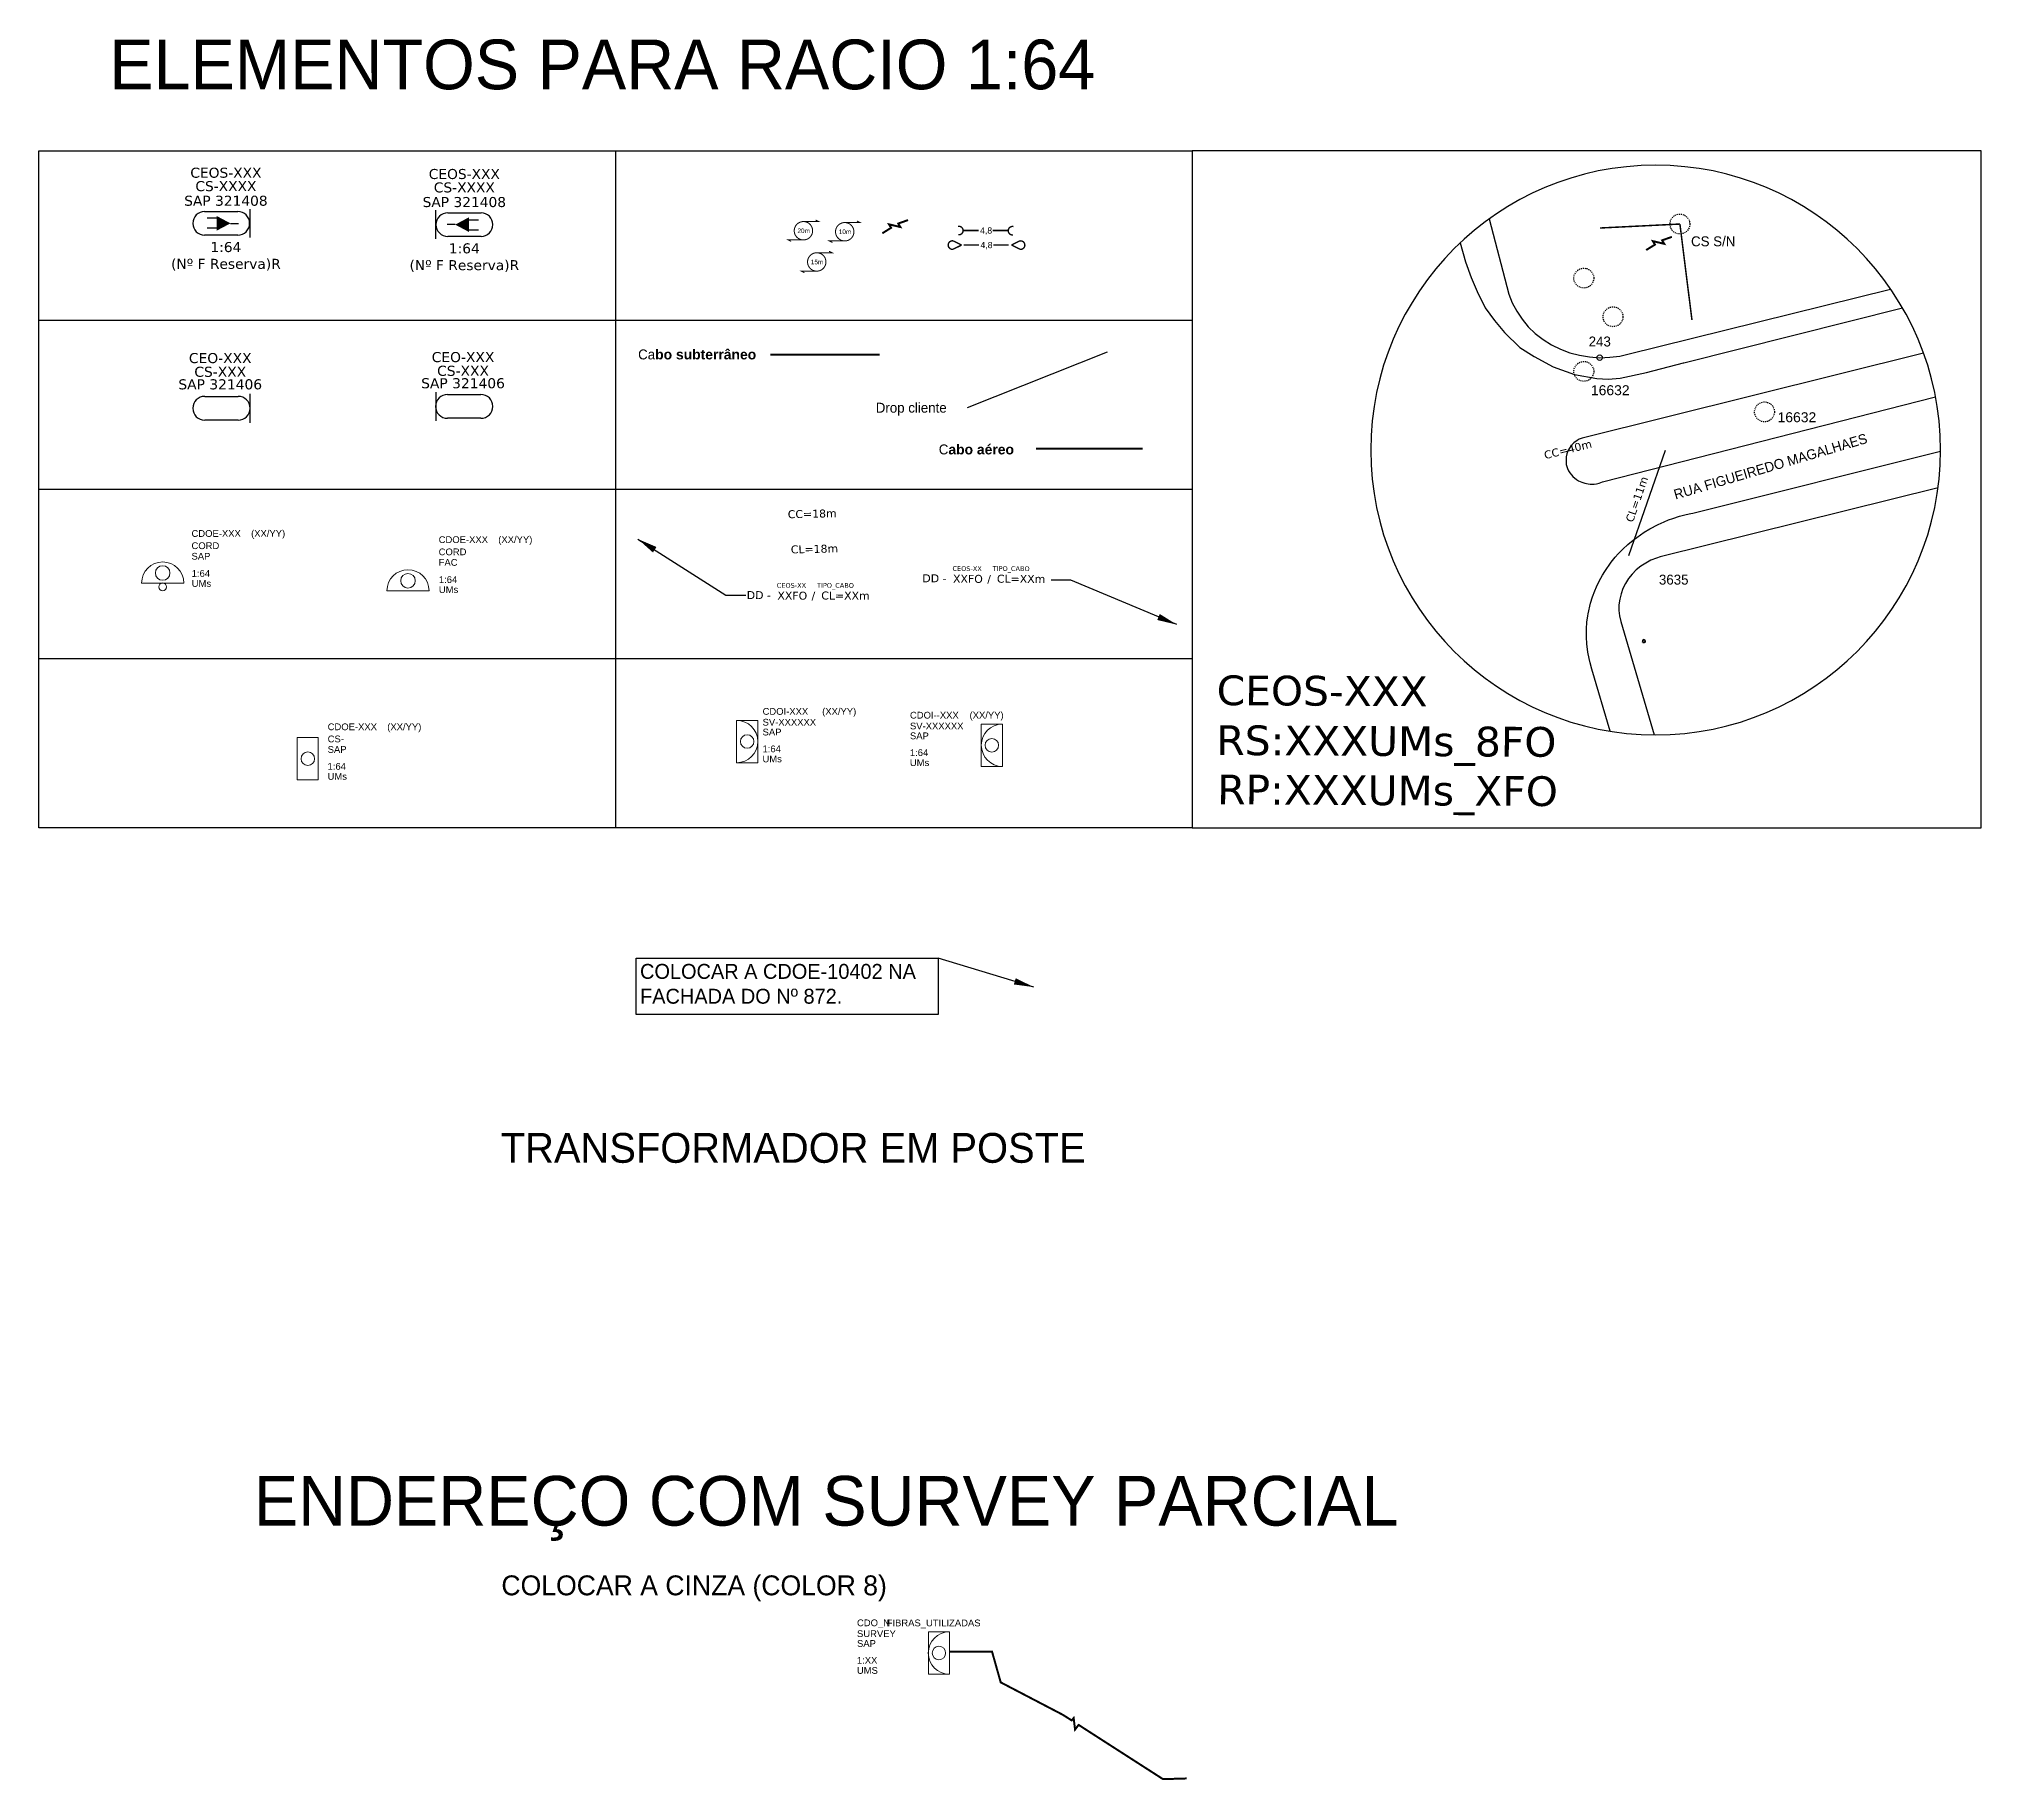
# Model space of a CAD drawing. Header units: metres. Extents: x -3001 to -785, y 7610 to 10181.
# Drawn here: x -3000.6 to -2805.1, y 7610.5 to 7785.7 of the extents above; entities that cross this region are included whole.
import ezdxf
from ezdxf.enums import TextEntityAlignment as Align

# ---------------------------------------------------------------- set-up
doc = ezdxf.new("R2010")
doc.units = ezdxf.units.M
doc.header["$LTSCALE"] = 0.001
doc.header["$PDMODE"] = 33
doc.header["$PDSIZE"] = 0.5
doc.linetypes.add('PHANTOM2', pattern=[1.25, 0.625, -0.125, 0.125, -0.125, 0.125, -0.125])
doc.layers.get('Defpoints').update_dxf_attribs({"color": 1})
for name, color, linetype in [('10.0-Cartográfico', 252, 'Continuous'), ('10.1-Caixas Subterrâneas', 5, 'Continuous'), ('10.2-Nº Policía', 7, 'Continuous'), ('10.3 - Caixas Subterrâneas', 5, 'Continuous'), ('10.3-Nome das Ruas', 252, 'Continuous'), ('20.4-CEOS', 1, 'Continuous'), ('20.5-CEO', 1, 'Continuous'), ('20.8-Legenda', 1, 'Continuous'), ('90.0-Infra-estruturas novas', 30, 'Continuous'), ('90.1-Celulização - CABO 1', 6, 'Continuous'), ('CAP a instalar', 1, 'Continuous'), ('CD a instalar', 1, 'Continuous'), ('Folga', 1, 'Continuous'), ('label_cabos', 7, 'Continuous'), ('Legenda', 1, 'Continuous'), ('Nós', 1, 'Continuous'), ('Subida Lateral', 5, 'Continuous')]:
    doc.layers.add(name, color=color, linetype=linetype)
for name, color, linetype, lineweight in [('10.1-Caixas Subt. @PROJ', 180, 'Continuous', 0), ('10.4-Postes', 1, 'Continuous', 0), ("20.0-LEGENDA DOS CDO'S", 1, 'Continuous', 0), ('20.1-CDO_INTERIOR', 1, 'Continuous', 0), ('20.2-CDO_POSTE', 1, 'Continuous', 5), ('20.3-CDO_SUBTERRÂNEA', 1, 'Continuous', 5), ('20.6-CORDOALHA_SUPORTE', 7, 'Continuous', 25)]:
    doc.layers.add(name, color=color, linetype=linetype, lineweight=lineweight)
for name, color, linetype, plot in [('10.6-Traçado Aéreo', 1, 'Continuous', False), ('DROP DE CLIENTE', 140, 'Continuous', False), ('EXTRA', 50, 'Continuous', False)]:
    doc.layers.add(name, color=color, linetype=linetype, plot=plot)
doc.layers.get('10.4-Postes').off()
doc.styles.add('ARIAL', font='arial.ttf')
doc.styles.add('siredit', font='verdana.ttf')
doc.linetypes.add('FENCELINE1', pattern='A,0.25,-0.1,[133,ltypeshp.shx,S=0.1,R=0,X=-0.1,Y=0],-0.1,1', length=1.45)
doc.dimstyles.new('CC', dxfattribs={"dimtxt": 0.8, "dimasz": 2, "dimexe": 0.18, "dimexo": 0.0625, "dimgap": 0.09, "dimtad": 0, "dimdec": 0, "dimrnd": 1, "dimzin": 0, "dimdsep": 46, "dimtxsty": 'siredit', "dimblk": 'NONE', "dimcen": 0, "dimse1": 1, "dimse2": 1, "dimsd1": 1, "dimsd2": 1, "dimclrt": 7, "dimadec": 0, "dimazin": 0, "dimtfac": 1, "dimtdec": 0, "dimtofl": 0, "dimtmove": 0, "dimatfit": 3, "dimfxl": 0, "dimtolj": 1, "dimtzin": 0, "dimarcsym": 0})
doc.dimstyles.new('CL', dxfattribs={"dimtxt": 0.8, "dimasz": 2, "dimexe": 0.18, "dimexo": 0.0625, "dimgap": 0.09, "dimtad": 0, "dimdec": 0, "dimrnd": 1, "dimzin": 0, "dimdsep": 46, "dimtxsty": 'siredit', "dimblk": 'NONE', "dimcen": 0, "dimse1": 1, "dimse2": 1, "dimsd1": 1, "dimsd2": 1, "dimclrt": 7, "dimadec": 0, "dimazin": 0, "dimtfac": 1, "dimtdec": 0, "dimtofl": 0, "dimtmove": 0, "dimatfit": 3, "dimfxl": 0, "dimtolj": 1, "dimtzin": 0, "dimarcsym": 0})

# ---------------------------------------------------------------- blocks, each defined once
blk = doc.blocks.new('CORDOALHA')
at = {"layer": '20.6-CORDOALHA_SUPORTE', "const_width": 0.4}
for points in [[(-7.16, -0.05), (-9.54, 1.16, 1.175638), (-9.65, -1.27), (-7.16, -0.05)], [(7.28, -0.02), (9.76, -1.28, 1.175638), (9.67, 1.15), (7.28, -0.02)]]:
    blk.add_lwpolyline(points, format="xyb", dxfattribs=at)
for points in [[(-6.59, -0.05), (-2.09, -0.05)], [(2, -0.04), (6.5, -0.04)]]:
    blk.add_lwpolyline(points, dxfattribs=at)
at = {"layer": '20.6-CORDOALHA_SUPORTE', "style": 'ARIAL'}
blk.add_text('4,8', height=1.8, dxfattribs=at).set_placement((0.06, -0.04), align=Align.MIDDLE_CENTER)
blk = doc.blocks.new('A$C07E14978')
at = {"layer": 'Folga', "color": 1, "const_width": 0.146}
blk.add_lwpolyline([(2.23, 2.92, 1.000012), (2.23, 0.28, 0.999978)], format="xyb", close=True, dxfattribs=at)
at = {"layer": 'Folga', "color": 1, "const_width": 0.137}
for points in [[(2.23, 2.92), (4.42, 2.92), (3.98, 3.13)], [(2.23, 0.28), (0.03, 0.28), (0.47, 0.06)]]:
    blk.add_lwpolyline(points, dxfattribs=at)
at = {"layer": 'Folga', "color": 1}
blk.add_text('10m', height=0.659, dxfattribs=at).set_placement((1.38, 1.27))
blk = doc.blocks.new('CEO_CT_DRT')
at = {"layer": '20.5-CEO', "color": 0}
for p, q in [((-1.56, 1.26), (1.8, 1.26)), ((1.8, -1.13), (-1.56, -1.13))]:
    blk.add_line(p, q, dxfattribs=at)
blk.add_lwpolyline([(-2.75, 1.51), (-2.75, -1.38)], dxfattribs=at)
for centre, start, end in [((-1.56, 0.07), 90, 270), ((1.8, 0.07), 270, 90)]:
    blk.add_arc(centre, 1.2, start, end, dxfattribs=at)
at = {"layer": '20.5-CEO', "color": 7, "style": 'siredit'}
for tag, p in [('CEO_Nº', (0.12, 5.61)), ('LOCAL', (0.12, 4.23)), ('SAP', (0.12, 2.97)), ('FIBRAS_RESERVA', (0.12, -1.94))]:
    blk.add_attdef(tag, text='', height=1.01, dxfattribs=at).set_placement(p, align=Align.TOP_CENTER)
blk = doc.blocks.new('CEO_CT_ESQ')
at = {"layer": '20.5-CEO', "color": 0}
for p, q in [((-1.56, 1.24), (1.8, 1.24)), ((1.8, -1.15), (-1.56, -1.15))]:
    blk.add_line(p, q, dxfattribs=at)
blk.add_lwpolyline([(3, -1.4), (3, 1.49)], dxfattribs=at)
for centre, start, end in [((-1.56, 0.05), 90, 270), ((1.8, 0.05), 270, 90)]:
    blk.add_arc(centre, 1.2, start, end, dxfattribs=at)
at = {"layer": '20.5-CEO', "color": 7, "style": 'siredit'}
for tag, p in [('CEO_Nº', (0.12, 5.61)), ('LOCAL', (0.12, 4.23)), ('SAP', (0.12, 2.97)), ('FIBRAS_RESERVA', (0.12, -1.94))]:
    blk.add_attdef(tag, text='', height=1.01, dxfattribs=at).set_placement(p, align=Align.TOP_CENTER)
blk = doc.blocks.new('*D75')
at = {"layer": 'Defpoints', "color": 0}
for p in [(-2913.62, 7738.11), (-2931.88, 7735.78), (-2913.57, 7736.2)]:
    blk.add_point(p, dxfattribs=at)
at = {"layer": 'label_cabos', "color": 7, "insert": (-2922.77, 7737.9), "char_height": 0.8, "attachment_point": 5, "rotation": 1.3239, "style": 'siredit'}
blk.add_mtext('\\A1;CC=18m', dxfattribs=at)
blk = doc.blocks.new('_None')
blk = doc.blocks.new('*D76')
at = {"layer": 'Defpoints', "color": 0, "ltscale": 0.5}
for p in [(-2931.72, 7735.6), (-2913.42, 7736.02), (-2913.38, 7734.57)]:
    blk.add_point(p, dxfattribs=at)
at = {"layer": 'label_cabos', "color": 7, "ltscale": 0.5, "insert": (-2922.54, 7734.36), "char_height": 0.8, "attachment_point": 5, "rotation": 1.3239, "style": 'siredit'}
blk.add_mtext('\\A1;CL=18m', dxfattribs=at)
blk = doc.blocks.new('DV')
at = {"linetype": 'Continuous'}
blk.add_circle((0, 0), 0.00000275, dxfattribs=at)
blk = doc.blocks.new('MHMZ')
at = {"layer": '10.3 - Caixas Subterrâneas', "linetype": 'PHANTOM2'}
blk.add_circle((0, 0), 1, dxfattribs=at)
blk = doc.blocks.new('FNDM')
at = {"color": 0}
for p, q in [((0, 0.0000017), (-0.0000017, 0)), ((0.0000012, 0.0000012), (-0.0000012, 0.0000012)), ((-0.0000012, 0.0000012), (-0.0000012, -0.0000012)), ((0.0000017, 0), (0, 0.0000017)), ((0.0000012, -0.0000012), (0.0000012, 0.0000012)), ((-0.0000017, 0), (0, -0.0000017)), ((-0.0000012, -0.0000012), (0.0000012, -0.0000012)), ((0, -0.0000017), (0.0000017, 0))]:
    blk.add_line(p, q, dxfattribs=at)
blk = doc.blocks.new('A$C30E733EA')
at = {"layer": '20.8-Legenda', "color": 7, "style": 'siredit'}
for tag, p in [('CEOS-X', (8.45, 12.42)), ('RS:', (8.52, 7.4)), ('RP:', (8.52, 2.45))]:
    blk.add_attdef(tag, text='', height=2.99, rotation=359.69, dxfattribs=at).set_placement(p, align=Align.MIDDLE_CENTER)
blk = doc.blocks.new('*D77')
at = {"layer": 'Defpoints', "color": 0}
for p in [(-2826.96, 7748.16), (-2866.22, 7739.45), (-2865.93, 7738.33)]:
    blk.add_point(p, dxfattribs=at)
at = {"color": 7, "insert": (-2846.73, 7744.37), "char_height": 0.8, "attachment_point": 5, "rotation": 14.1599, "style": 'siredit'}
blk.add_mtext('\\A1;CC=40m', dxfattribs=at)
blk = doc.blocks.new('*D78')
at = {"layer": 'Defpoints', "color": 0}
for p in [(-2836.92, 7744.32), (-2841.61, 7734.04), (-2840.55, 7733.68)]:
    blk.add_point(p, dxfattribs=at)
at = {"color": 7, "insert": (-2839.79, 7739.36), "char_height": 0.8, "attachment_point": 5, "rotation": 71.1144, "style": 'siredit'}
blk.add_mtext('\\A1;CL=11m', dxfattribs=at)
blk = doc.blocks.new('CEOS_RP_CT_DRT')
at = {"layer": '20.4-CEOS', "color": 0}
for p, q in [((-4.54, 1.19), (-1.19, 1.19)), ((-1.19, -1.19), (-4.54, -1.19))]:
    blk.add_line(p, q, dxfattribs=at)
for points in [[(-5.73, -1.43), (-5.73, 1.44)], [(-3.79, 0), (-4.59, 0)], [(-2.47, 0.48), (-1.45, 0.48)], [(-2.47, -0.52), (-1.45, -0.52)]]:
    blk.add_lwpolyline(points, dxfattribs=at)
blk.add_lwpolyline([(-3.79, 0, 0, 1.47, 0), (-2.41, 0, 1.47, 1.47, 0)], format="xyseb", dxfattribs=at)
for centre, start, end in [((-4.54, 0), 90, 270), ((-1.19, 0), 270, 90)]:
    blk.add_arc(centre, 1.19, start, end, dxfattribs=at)
at = {"layer": '20.4-CEOS', "color": 7, "style": 'siredit'}
for tag, p in [('Nº_DA_CEOS', (-2.86, 5.6)), ('LOCAL', (-2.86, 4.24)), ('SAP', (-2.86, 2.78)), ('RACIO_SPLITAGEM', (-2.86, -1.88)), ('FIBRAS_SPLITTER', (-2.86, -3.58)), ('FIBRAS_TOP_C', (-2.86, -5.08)), ('RESERVA_FINAIS', (-2.86, -6.39))]:
    blk.add_attdef(tag, text='', height=1.01, dxfattribs=at).set_placement(p, align=Align.TOP_CENTER)
blk = doc.blocks.new('CEOS_RP_CT_ESQ')
at = {"layer": '20.4-CEOS', "color": 0}
for p, q in [((1.19, 1.19), (4.53, 1.19)), ((4.53, -1.19), (1.19, -1.19))]:
    blk.add_line(p, q, dxfattribs=at)
for points in [[(2.47, 0.52), (1.45, 0.52)], [(3.79, 0), (4.59, 0)], [(5.73, 1.44), (5.73, -1.43)], [(2.47, -0.47), (1.45, -0.47)]]:
    blk.add_lwpolyline(points, dxfattribs=at)
blk.add_lwpolyline([(3.79, 0, 0, 1.47, 0), (2.41, 0, 1.47, 1.47, 0)], format="xyseb", dxfattribs=at)
for centre, start, end in [((1.19, 0), 90, 270), ((4.53, 0), 270, 90)]:
    blk.add_arc(centre, 1.19, start, end, dxfattribs=at)
at = {"layer": '20.4-CEOS', "color": 7, "style": 'siredit'}
for tag, p in [('Nº_DA_CEOS', (3.33, 5.6)), ('LOCAL', (3.33, 4.24)), ('SAP', (3.33, 2.78)), ('RACIO_SPLITAGEM', (3.33, -1.88)), ('FIBRAS_SPLITTER', (3.33, -3.58)), ('FIBRAS_TOP_C', (3.33, -5.08)), ('RESERVA_FINAIS', (3.33, -6.39))]:
    blk.add_attdef(tag, text='', height=1.01, dxfattribs=at).set_placement(p, align=Align.TOP_CENTER)
blk = doc.blocks.new('CDOE_CT_CS_DESENHO')
at = {"layer": '20.1-CDO_INTERIOR', "color": 0, "lineweight": 18}
blk.add_lwpolyline([(1.06, -2.12), (1.06, 2.13), (-1.06, 2.13), (-1.06, -2.12)], close=True, dxfattribs=at)
blk.add_circle((0, 0), 0.68, dxfattribs=at)
blk = doc.blocks.new('CDOE_CT_POST_DESENHO')
at = {"color": 0}
blk.add_line((2.14, 0.39), (-2.11, 0.39), dxfattribs=at)
for centre, radius in [((0.01, 1.4), 0.733), ((0.01, 0), 0.393)]:
    blk.add_circle(centre, radius, dxfattribs=at)
blk.add_arc((0.01, 0.39), 2.12, 0, 180, dxfattribs=at)
blk = doc.blocks.new('CDOE_CT_FAC_DESENHO')
at = {"color": 0}
blk.add_line((2.12, 0), (-2.12, 0), dxfattribs=at)
blk.add_circle((0, 1.01), 0.733, dxfattribs=at)
blk.add_arc((0, 0), 2.12, 0, 180, dxfattribs=at)
blk = doc.blocks.new('CDOE_CT_CS')
at = {"layer": "20.0-LEGENDA DOS CDO'S", "color": 0, "style": 'ARIAL'}
for tag, p in [('CDO_N', (0.21, 5.21)), ('CAIXA_SUBTERRANEA', (0.21, 3.99)), ('SAP', (0.21, 2.93)), ('1:XX', (0.2, 1.23)), ('UMS', (0.2, 0.22))]:
    blk.add_attdef(tag, p, '', height=0.68, rotation=359.9724, dxfattribs=at)
blk.add_attdef('FIBRAS_UTILIZADAS', text='', height=0.68, rotation=359.9724, dxfattribs=at).set_placement((7.92, 5.21), align=Align.CENTER)
blk = doc.blocks.new('CDOI_CT_DRT')
at = {"layer": '20.1-CDO_INTERIOR', "color": 0, "lineweight": 18}
blk.add_lwpolyline([(2.13, -2.13), (2.13, 2.12), (0, 2.12), (0, -2.13)], close=True, dxfattribs=at)
blk.add_circle((1.06, 0), 0.68, dxfattribs=at)
blk.add_arc((0, 0), 2.13, 269.9724, 89.9724, dxfattribs=at)
at = {"layer": "20.0-LEGENDA DOS CDO'S", "color": 0, "style": 'ARIAL'}
for tag, p in [('CDO_N', (2.61, 2.69)), ('SURVEY', (2.61, 1.6)), ('SAP', (2.61, 0.61)), ('1:XX', (2.6, -1.08)), ('UMS', (2.6, -2.09))]:
    blk.add_attdef(tag, p, '', height=0.68, rotation=359.9724, dxfattribs=at)
blk.add_attdef('FIBRAS_UTILIZADAS', text='', height=0.68, rotation=359.9724, dxfattribs=at).set_placement((10.32, 2.69), align=Align.CENTER)
blk = doc.blocks.new('CDOI_CT_ESQ')
at = {"layer": '20.1-CDO_INTERIOR', "color": 0, "lineweight": 18}
blk.add_lwpolyline([(-2.12, -2.13), (-2.12, 2.12), (0, 2.12), (0.01, -2.13)], close=True, dxfattribs=at)
blk.add_circle((-1.06, 0), 0.68, dxfattribs=at)
blk.add_arc((0.01, 0), 2.13, 90.0276, 270.0276, dxfattribs=at)
at = {"layer": "20.0-LEGENDA DOS CDO'S", "color": 0, "style": 'ARIAL'}
for tag, p in [('CDO_N', (-9.3, 2.69)), ('SURVEY', (-9.3, 1.6)), ('SAP', (-9.3, 0.61)), ('1:XX', (-9.31, -1.08)), ('UMS', (-9.31, -2.09))]:
    blk.add_attdef(tag, p, '', height=0.68, rotation=359.9724, dxfattribs=at)
blk.add_attdef('FIBRAS_UTILIZADAS', text='', height=0.68, rotation=359.9724, dxfattribs=at).set_placement((-1.59, 2.69), align=Align.CENTER)
blk = doc.blocks.new('CDOE_CT_POSTE')
at = {"layer": "20.0-LEGENDA DOS CDO'S", "color": 0, "style": 'ARIAL'}
for tag, p in [('CDO_N', (0.12, 5.25)), ('CORDOALHA', (0.12, 4.02)), ('SAP', (0.12, 2.96)), ('1:XX', (0.14, 1.23)), ('UMS', (0.14, 0.22))]:
    blk.add_attdef(tag, p, '', height=0.68, rotation=0.118, dxfattribs=at)
blk.add_attdef('FIBRAS_UTILIZADAS', text='', height=0.68, rotation=0.118, dxfattribs=at).set_placement((7.83, 5.26), align=Align.CENTER)
blk = doc.blocks.new('MHMX')
at = {"layer": '10.3 - Caixas Subterrâneas', "linetype": 'PHANTOM2'}
blk.add_circle((0, 0), 1, dxfattribs=at)
blk = doc.blocks.new('A$C641C6A9C')
at = {"layer": 'Folga', "color": 1, "const_width": 0.103}
blk.add_lwpolyline([(1.56, 2.05, 1.000012), (1.56, 0.2, 0.999978)], format="xyb", close=True, dxfattribs=at)
at = {"layer": 'Folga', "color": 1, "const_width": 0.0963}
for points in [[(1.56, 2.05), (3.1, 2.05), (2.79, 2.2)], [(1.56, 0.2), (0.02, 0.2), (0.33, 0.04)]]:
    blk.add_lwpolyline(points, dxfattribs=at)
at = {"layer": 'Folga', "color": 1}
blk.add_text('15m', height=0.462, dxfattribs=at).set_placement((0.97, 0.89))
blk = doc.blocks.new('LEGENDA DOS CABOS')
at = {"layer": 'EXTRA', "color": 0, "style": 'siredit'}
for tag, p in [('ID', (4.6, 0.97)), ('XX', (9.03, 0.97))]:
    blk.add_attdef(tag, text='', height=0.48, rotation=359.69, dxfattribs=at).set_placement(p, align=Align.MIDDLE_CENTER)
at = {"layer": 'Legenda', "color": 0, "style": 'siredit'}
for tag, p in [('TIPO_CABO', (1.31, 0)), ('CABO', (4.69, -0.05)), ('/', (6.81, -0.05)), ('METROS', (10.03, -0.05))]:
    blk.add_attdef(tag, text='', height=0.8, rotation=359.69, dxfattribs=at).set_placement(p, align=Align.MIDDLE_CENTER)

msp = doc.modelspace()

# ---------------------------------------------------------------- linework, layer by layer
for p, q in [((-2942.55, 7774.41), (-2942.55, 7706.32)), ((-3000.58, 7757.39), (-2884.52, 7757.39)), ((-3000.58, 7740.37), (-2884.52, 7740.37)), ((-3000.58, 7723.34), (-2884.52, 7723.34))]:
    msp.add_line(p, q)
msp.add_lwpolyline([(-3000.58, 7774.41), (-2884.52, 7774.41), (-2884.52, 7706.32), (-3000.58, 7706.32)], close=True)
msp.add_lwpolyline([(-2884.52, 7706.32), (-2805.15, 7706.32), (-2805.15, 7774.41), (-2884.52, 7774.41)])
msp.add_lwpolyline([(-2837.9, 7772.98, 1), (-2837.9, 7715.66, 1)], format="xyb", close=True)
at = {"color": 3}
msp.add_lwpolyline([(-2940.49, 7693.19), (-2910.11, 7693.19), (-2910.11, 7687.51), (-2940.49, 7687.51)], close=True, dxfattribs=at)
at = {"layer": '10.0-Cartográfico'}
for points in [[(-2854.65, 7767.58), (-2852.68, 7760.02), (-2852.33, 7759.13), (-2851.88, 7758.28), (-2851.34, 7757.48), (-2850.72, 7756.73), (-2850.01, 7756.05), (-2849.22, 7755.44), (-2848.38, 7754.91), (-2847.49, 7754.47), (-2846.54, 7754.11), (-2845.56, 7753.85), (-2844.55, 7753.69), (-2843.53, 7753.61)], [(-2857.56, 7765.18), (-2857.05, 7763.26), (-2856.48, 7761.69), (-2855.87, 7760.28), (-2855.07, 7758.63), (-2854.13, 7757.36), (-2853.1, 7756.13), (-2851.56, 7754.65), (-2850.12, 7753.72), (-2848.22, 7752.68), (-2846.05, 7751.93), (-2843.83, 7751.52), (-2842.68, 7751.45), (-2841.48, 7751.55), (-2838.81, 7752.13), (-2835.11, 7753.08), (-2835.08, 7753.09), (-2813.08, 7758.64)], [(-2843.53, 7753.61), (-2842.51, 7753.65), (-2841.5, 7753.78), (-2840.82, 7753.92), (-2814.26, 7760.52)], [(-2810.95, 7754.06), (-2845.31, 7745.53), (-2845.6, 7745.4), (-2845.79, 7745.29), (-2846.14, 7745.03), (-2846.44, 7744.71), (-2846.58, 7744.5), (-2846.73, 7744.24), (-2846.83, 7743.95), (-2846.91, 7743.63), (-2846.92, 7743.46), (-2846.92, 7743.12)], [(-2846.92, 7743.12), (-2846.89, 7742.87), (-2846.84, 7742.67), (-2846.77, 7742.47), (-2846.66, 7742.24), (-2846.53, 7742.02), (-2846.37, 7741.81), (-2846.22, 7741.65), (-2845.88, 7741.37), (-2845.66, 7741.23), (-2845.49, 7741.15), (-2845.34, 7741.08), (-2845.03, 7740.98), (-2844.68, 7740.91), (-2844.49, 7740.9), (-2844.08, 7740.9), (-2843.86, 7740.93), (-2843.6, 7740.99), (-2843.26, 7741.11), (-2809.74, 7749.66)], [(-2844.87, 7725.48), (-2844.86, 7726.34), (-2844.81, 7727), (-2844.73, 7727.64), (-2844.69, 7727.85), (-2844.45, 7728.91), (-2844.25, 7729.54), (-2844.02, 7730.16), (-2843.85, 7730.55), (-2843.57, 7731.14), (-2843.25, 7731.72), (-2843.02, 7732.11), (-2842.38, 7733.02), (-2841.96, 7733.53), (-2841.66, 7733.87), (-2841.19, 7734.35), (-2840.7, 7734.81), (-2840.18, 7735.25), (-2839.44, 7735.79), (-2839.06, 7736.04), (-2838.47, 7736.39), (-2837.66, 7736.82), (-2837.03, 7737.1), (-2836.6, 7737.28), (-2836.16, 7737.44), (-2835.5, 7737.65), (-2834.82, 7737.83), (-2834.36, 7737.92), (-2834.15, 7737.97), (-2809.24, 7744.22)], [(-2809.49, 7740.53), (-2837.44, 7733.56), (-2837.8, 7733.45), (-2838.37, 7733.23), (-2838.89, 7732.95), (-2839.4, 7732.62), (-2839.85, 7732.25), (-2840.27, 7731.83), (-2840.62, 7731.39), (-2840.94, 7730.9), (-2841.19, 7730.39), (-2841.38, 7729.86), (-2841.52, 7729.31), (-2841.59, 7728.75), (-2841.6, 7728.18), (-2841.54, 7727.62), (-2841.42, 7727.07), (-2838.04, 7715.66)], [(-2842.49, 7716.03), (-2844.31, 7722.28), (-2844.5, 7722.91), (-2844.6, 7723.33), (-2844.72, 7723.97), (-2844.83, 7724.83), (-2844.87, 7725.48)]]:
    msp.add_lwpolyline(points, dxfattribs=at)
at = {"layer": '10.6-Traçado Aéreo'}
msp.add_lwpolyline([(-2840.59, 7733.71), (-2836.92, 7744.32)], dxfattribs=at)
at = {"layer": '20.1-CDO_INTERIOR', "color": 8, "lineweight": 18}
msp.add_lwpolyline([(-2911.08, 7621.15), (-2911.08, 7625.4), (-2908.96, 7625.4), (-2908.96, 7621.15)], close=True, dxfattribs=at)
msp.add_circle((-2910.02, 7623.27), 0.68, dxfattribs=at)
msp.add_arc((-2908.96, 7623.27), 2.13, 90.0276, 270.0276, dxfattribs=at)
at = {"layer": '20.6-CORDOALHA_SUPORTE', "const_width": 0.139}
for points in [[(-2908.1, 7766.83, -1.175638), (-2908.07, 7765.98)], [(-2902.52, 7766.81, 1.175638), (-2902.56, 7765.96)]]:
    msp.add_lwpolyline(points, format="xyb", dxfattribs=at)
for points in [[(-2907.59, 7766.41), (-2906.02, 7766.41)], [(-2904.6, 7766.41), (-2903.04, 7766.41)]]:
    msp.add_lwpolyline(points, dxfattribs=at)
at = {"layer": '90.0-Infra-estruturas novas', "const_width": 0.15}
for points in [[(-2835.46, 7767.06), (-2843.51, 7766.66)], [(-2834.25, 7757.41), (-2835.46, 7767.06)]]:
    msp.add_lwpolyline(points, dxfattribs=at)
at = {"layer": 'CAP a instalar', "linetype": 'FENCELINE1', "ltscale": 30, "const_width": 0.2}
msp.add_lwpolyline([(-2900.26, 7744.45), (-2889.52, 7744.45)], dxfattribs=at)
at = {"layer": 'CAP a instalar', "color": 8, "linetype": 'FENCELINE1', "ltscale": 30, "const_width": 0.2}
for points in [[(-2897.54, 7617.05), (-2903.8, 7620.32), (-2904.67, 7623.4), (-2908.96, 7623.4)], [(-2885.08, 7610.65), (-2887.47, 7610.58), (-2895.11, 7615.49)]]:
    msp.add_lwpolyline(points, dxfattribs=at)
at = {"layer": 'CD a instalar', "linetype": 'ByBlock', "const_width": 0.2}
msp.add_lwpolyline([(-2926.99, 7753.93), (-2915.98, 7753.93)], dxfattribs=at)
at = {"layer": 'DROP DE CLIENTE'}
msp.add_line((-2907.15, 7748.59), (-2893.07, 7754.21), dxfattribs=at)
at = {"layer": 'Folga', "color": 1, "const_width": 0.103}
msp.add_lwpolyline([(-2923.65, 7767.31, 1.000012), (-2923.65, 7765.46, 0.999978)], format="xyb", close=True, dxfattribs=at)
at = {"layer": 'Folga', "color": 1, "const_width": 0.0963}
for points in [[(-2923.65, 7767.31), (-2922.11, 7767.31), (-2922.42, 7767.46)], [(-2923.65, 7765.46), (-2925.19, 7765.46), (-2924.89, 7765.31)]]:
    msp.add_lwpolyline(points, dxfattribs=at)
at = {"layer": 'Subida Lateral', "color": 5, "const_width": 0.2}
for points in [[(-2913.12, 7767.46), (-2914.11, 7767.11), (-2913.9, 7766.76), (-2915.04, 7767.03), (-2914.83, 7766.68), (-2915.71, 7766.13)], [(-2836.27, 7765.77), (-2837.25, 7765.42), (-2837.04, 7765.07), (-2838.18, 7765.34), (-2837.97, 7764.99), (-2838.86, 7764.44)]]:
    msp.add_lwpolyline(points, dxfattribs=at)
at = {"layer": 'Subida Lateral', "color": 8, "const_width": 0.2}
msp.add_lwpolyline([(-2895.11, 7615.49), (-2895.96, 7616.04), (-2896.32, 7615.57), (-2896.46, 7616.73), (-2896.66, 7616.49), (-2897.54, 7617.05)], dxfattribs=at)

# ---------------------------------------------------------------- block references
at = {"layer": '10.0-Cartográfico', "xscale": 100000, "yscale": 100000, "zscale": 100000}
msp.add_blockref('DV', (-2843.53, 7753.61), dxfattribs=at)
at = {"layer": '10.1-Caixas Subt. @PROJ', "rotation": 335.636485716616}
msp.add_blockref('MHMZ', (-2835.46, 7767.06), dxfattribs=at)
at = {"layer": '10.1-Caixas Subterrâneas'}
for name, p in [('MHMZ', (-2845.13, 7761.62)), ('MHMX', (-2842.19, 7757.73)), ('MHMZ', (-2845.13, 7752.23)), ('MHMZ', (-2826.95, 7748.16))]:
    msp.add_blockref(name, p, dxfattribs=at)
at = {"layer": '10.4-Postes', "color": 1}
msp.add_blockref('CDOI_CT_ESQ', (-2903.63, 7714.61), dxfattribs=at).add_auto_attribs({'CDO_N': 'CDOI--XXX', 'FIBRAS_UTILIZADAS': '(XX/YY)', 'SURVEY': 'SV-XXXXXX', 'SAP': 'SAP', '1:XX': '1:64', 'UMS': 'UMs'})
at = {"layer": "20.0-LEGENDA DOS CDO'S"}
for name, p, values in [('CDOE_CT_POSTE', (-2985.34, 7730.33), {'CDO_N': 'CDOE-XXX', 'CORDOALHA': 'CORD', 'SAP': 'SAP', '1:XX': '1:64', 'UMS': 'UMs', 'FIBRAS_UTILIZADAS': '(XX/YY)'}), ('CDOE_CT_POSTE', (-2960.47, 7729.71), {'CDO_N': 'CDOE-XXX', 'CORDOALHA': 'CORD', 'SAP': 'FAC', '1:XX': '1:64', 'UMS': 'UMs', 'FIBRAS_UTILIZADAS': '(XX/YY)'}), ('CDOE_CT_CS', (-2971.73, 7710.92), {'CDO_N': 'CDOE-XXX', 'FIBRAS_UTILIZADAS': '(XX/YY)', 'CAIXA_SUBTERRANEA': 'CS-', 'SAP': 'SAP', '1:XX': '1:64', 'UMS': 'UMs'})]:
    msp.add_blockref(name, p, dxfattribs=at).add_auto_attribs(values)
at = {"layer": '20.1-CDO_INTERIOR'}
msp.add_blockref('CDOI_CT_DRT', (-2930.37, 7714.99), dxfattribs=at).add_auto_attribs({'CDO_N': 'CDOI-XXX', 'FIBRAS_UTILIZADAS': '(XX/YY)', 'SURVEY': 'SV-XXXXXX', 'SAP': 'SAP', '1:XX': '1:64', 'UMS': 'UMs'})
at = {"layer": '20.2-CDO_POSTE'}
for name, p in [('CDOE_CT_POST_DESENHO', (-2988.13, 7730.55)), ('CDOE_CT_FAC_DESENHO', (-2963.44, 7730.16))]:
    msp.add_blockref(name, p, dxfattribs=at)
at = {"layer": '20.3-CDO_SUBTERRÂNEA'}
msp.add_blockref('CDOE_CT_CS_DESENHO', (-2973.52, 7713.26), dxfattribs=at)
at = {"layer": '20.4-CEOS'}
ref = msp.add_blockref('CEOS_RP_CT_ESQ', (-2985.09, 7767.13), dxfattribs=at)
ref.add_attrib('Nº_DA_CEOS', 'CEOS-XXX', dxfattribs={"color": 7, "height": 1.01, "style": 'siredit'}).set_placement((-2981.76, 7772.73), align=Align.TOP_CENTER)
ref.add_attrib('LOCAL', 'CS-XXXX', dxfattribs={"color": 7, "height": 1.01, "style": 'siredit'}).set_placement((-2981.76, 7771.38), align=Align.TOP_CENTER)
ref.add_attrib('SAP', 'SAP 321408', dxfattribs={"color": 7, "height": 1.01, "style": 'siredit'}).set_placement((-2981.76, 7769.91), align=Align.TOP_CENTER)
ref.add_attrib('RACIO_SPLITAGEM', '1:64', dxfattribs={"color": 7, "height": 1.01, "style": 'siredit'}).set_placement((-2981.76, 7765.25), align=Align.TOP_CENTER)
ref.add_attrib('FIBRAS_SPLITTER', '(Nº F Reserva)R', dxfattribs={"color": 7, "height": 1.0097, "style": 'siredit'}).set_placement((-2981.76, 7763.56), align=Align.TOP_CENTER)
ref = msp.add_blockref('CEOS_RP_CT_DRT', (-2954.9, 7767), dxfattribs=at)
ref.add_attrib('Nº_DA_CEOS', 'CEOS-XXX', dxfattribs={"color": 7, "height": 1.01, "style": 'siredit'}).set_placement((-2957.77, 7772.6), align=Align.TOP_CENTER)
ref.add_attrib('LOCAL', 'CS-XXXX', dxfattribs={"color": 7, "height": 1.01, "style": 'siredit'}).set_placement((-2957.77, 7771.25), align=Align.TOP_CENTER)
ref.add_attrib('SAP', 'SAP 321408', dxfattribs={"color": 7, "height": 1.01, "style": 'siredit'}).set_placement((-2957.77, 7769.78), align=Align.TOP_CENTER)
ref.add_attrib('RACIO_SPLITAGEM', '1:64', dxfattribs={"color": 7, "height": 1.01, "style": 'siredit'}).set_placement((-2957.77, 7765.12), align=Align.TOP_CENTER)
ref.add_attrib('FIBRAS_SPLITTER', '(Nº F Reserva)R', dxfattribs={"color": 7, "height": 1.0097, "style": 'siredit'}).set_placement((-2957.77, 7763.43), align=Align.TOP_CENTER)
at = {"layer": '20.5-CEO'}
ref = msp.add_blockref('CEO_CT_ESQ', (-2982.33, 7748.47), dxfattribs=at)
ref.add_attrib('CEO_Nº', 'CEO-XXX', dxfattribs={"color": 7, "height": 1.014, "style": 'siredit'}).set_placement((-2982.33, 7754.08), align=Align.TOP_CENTER)
ref.add_attrib('LOCAL', 'CS-XXX', dxfattribs={"color": 7, "height": 1.014, "style": 'siredit'}).set_placement((-2982.33, 7752.7), align=Align.TOP_CENTER)
ref.add_attrib('SAP', 'SAP 321406', dxfattribs={"color": 7, "height": 1.014, "style": 'siredit'}).set_placement((-2982.33, 7751.44), align=Align.TOP_CENTER)
ref = msp.add_blockref('CEO_CT_DRT', (-2957.9, 7748.64), dxfattribs=at)
ref.add_attrib('CEO_Nº', 'CEO-XXX', dxfattribs={"color": 7, "height": 1.014, "style": 'siredit'}).set_placement((-2957.9, 7754.18), align=Align.TOP_CENTER)
ref.add_attrib('LOCAL', 'CS-XXX', dxfattribs={"color": 7, "height": 1.014, "style": 'siredit'}).set_placement((-2957.9, 7752.8), align=Align.TOP_CENTER)
ref.add_attrib('SAP', 'SAP 321406', dxfattribs={"color": 7, "height": 1.014, "style": 'siredit'}).set_placement((-2957.9, 7751.55), align=Align.TOP_CENTER)
at = {"layer": '20.6-CORDOALHA_SUPORTE', "xscale": 0.3479096367955208, "yscale": 0.3479096367955208, "zscale": 0.3479096367955208}
msp.add_blockref('CORDOALHA', (-2905.25, 7764.96), dxfattribs=at)
at = {"layer": '90.1-Celulização - CABO 1'}
ref = msp.add_blockref('A$C30E733EA', (-2892.31, 7709.23), dxfattribs=at)
ref.add_attrib('CEOS-X', 'CEOS-XXX', dxfattribs={"layer": '20.8-Legenda', "color": 0, "height": 2.992, "rotation": 359.69, "style": 'siredit'}).set_placement((-2882.06, 7721.65), align=Align.TOP_LEFT)
ref.add_attrib('RS:', 'RS:XXXUMs_8FO', dxfattribs={"layer": '20.8-Legenda', "color": 0, "height": 2.992, "rotation": 359.69, "style": 'siredit'}).set_placement((-2882.09, 7716.63), align=Align.TOP_LEFT)
ref.add_attrib('RP:', 'RP:XXXUMs_XFO', dxfattribs={"layer": '20.8-Legenda', "color": 0, "height": 2.992, "rotation": 359.69, "style": 'siredit'}).set_placement((-2882.01, 7711.67), align=Align.TOP_LEFT)
at = {"layer": 'Folga', "xscale": 0.7017463766387664, "yscale": 0.7017463766387664, "zscale": 0.7017463766387664}
msp.add_blockref('A$C07E14978', (-2921.06, 7765.16), dxfattribs=at)
at = {"layer": 'label_cabos'}
msp.add_blockref('A$C641C6A9C', (-2923.87, 7762.12), dxfattribs=at)
at = {"layer": 'label_cabos', "color": 0}
ref = msp.add_blockref('LEGENDA DOS CABOS', (-2911.78, 7731.42), dxfattribs=at)
ref.add_attrib('ID', 'CEOS-XX', dxfattribs={"layer": 'EXTRA', "color": 0, "height": 0.48, "rotation": 359.69, "style": 'siredit'}).set_placement((-2907.18, 7732.39), align=Align.MIDDLE_CENTER)
ref.add_attrib('CABO', 'XXFO', dxfattribs={"layer": '20.8-Legenda', "color": 0, "height": 0.8, "rotation": 359.69, "style": 'siredit'}).set_placement((-2907.1, 7731.36), align=Align.MIDDLE_CENTER)
ref.add_attrib('METROS', 'CL=XXm', dxfattribs={"layer": '20.8-Legenda', "color": 0, "height": 0.8, "rotation": 359.69, "style": 'siredit'}).set_placement((-2901.75, 7731.36), align=Align.MIDDLE_CENTER)
ref.add_attrib('XX', 'TIPO_CABO', dxfattribs={"layer": 'EXTRA', "color": 0, "height": 0.48, "rotation": 359.69, "style": 'siredit'}).set_placement((-2902.75, 7732.39), align=Align.MIDDLE_CENTER)
ref.add_attrib('/', '/', dxfattribs={"layer": '20.8-Legenda', "color": 0, "height": 0.8, "rotation": 359.69, "style": 'siredit'}).set_placement((-2904.97, 7731.36), align=Align.MIDDLE_CENTER)
ref.add_attrib('TIPO_CABO', 'DD -', dxfattribs={"layer": '20.8-Legenda', "color": 0, "height": 0.8, "rotation": 359.69, "style": 'siredit'}).set_placement((-2910.47, 7731.41), align=Align.MIDDLE_CENTER)
ref = msp.add_blockref('LEGENDA DOS CABOS', (-2929.46, 7729.72), dxfattribs=at)
ref.add_attrib('ID', 'CEOS-XX', dxfattribs={"layer": 'EXTRA', "color": 0, "height": 0.48, "rotation": 359.69, "style": 'siredit'}).set_placement((-2924.86, 7730.7), align=Align.MIDDLE_CENTER)
ref.add_attrib('CABO', 'XXFO', dxfattribs={"layer": '20.8-Legenda', "color": 0, "height": 0.8, "rotation": 359.69, "style": 'siredit'}).set_placement((-2924.77, 7729.67), align=Align.MIDDLE_CENTER)
ref.add_attrib('METROS', 'CL=XXm', dxfattribs={"layer": '20.8-Legenda', "color": 0, "height": 0.8, "rotation": 359.69, "style": 'siredit'}).set_placement((-2919.42, 7729.67), align=Align.MIDDLE_CENTER)
ref.add_attrib('XX', 'TIPO_CABO', dxfattribs={"layer": 'EXTRA', "color": 0, "height": 0.48, "rotation": 359.69, "style": 'siredit'}).set_placement((-2920.43, 7730.7), align=Align.MIDDLE_CENTER)
ref.add_attrib('/', '/', dxfattribs={"layer": '20.8-Legenda', "color": 0, "height": 0.8, "rotation": 359.69, "style": 'siredit'}).set_placement((-2922.65, 7729.67), align=Align.MIDDLE_CENTER)
ref.add_attrib('TIPO_CABO', 'DD -', dxfattribs={"layer": '20.8-Legenda', "color": 0, "height": 0.8, "rotation": 359.69, "style": 'siredit'}).set_placement((-2928.14, 7729.72), align=Align.MIDDLE_CENTER)
at = {"layer": 'Nós', "color": 1, "xscale": 100000, "yscale": 100000, "zscale": 100000, "rotation": 11}
msp.add_blockref('FNDM', (-2839.08, 7725.09), dxfattribs=at)

# ---------------------------------------------------------------- texts
at = {"width": 185.0563, "attachment_point": 1}
for s, insert, char_height in [('ELEMENTOS PARA RACIO 1:64', (-2993.5, 7785.62), 5), ('TRANSFORMADOR EM POSTE', (-2954.1, 7675.6), 3), ('ENDEREÇO COM SURVEY PARCIAL', (-2978.96, 7641.09), 5)]:
    msp.add_mtext(s, dxfattribs=dict(at, insert=insert, char_height=char_height))
at = {"color": 0, "insert": (-2940.09, 7692.61), "char_height": 1.5, "width": 73.575, "attachment_point": 1}
msp.add_mtext('{\\C3;COLOCAR A CDOE-10402 NA \\PFACHADA DO Nº 872.}', dxfattribs=at)
at = {"color": 8, "insert": (-2954.04, 7631.08), "char_height": 2, "width": 185.0563, "attachment_point": 1}
msp.add_mtext('COLOCAR A CINZA (COLOR 8)', dxfattribs=at)
at = {"layer": '10.1-Caixas Subt. @PROJ'}
msp.add_text('CS S/N', height=1, dxfattribs=at).set_placement((-2834.34, 7764.82))
at = {"layer": '10.1-Caixas Subterrâneas', "style": 'ARIAL'}
for p in [(-2844.41, 7749.84), (-2825.63, 7747.12)]:
    msp.add_text('16632', height=1, dxfattribs=at).set_placement(p)
at = {"layer": '10.2-Nº Policía', "color": 7}
for s, p in [('243', (-2844.64, 7754.74)), ('3635', (-2837.57, 7730.78))]:
    msp.add_text(s, height=1, dxfattribs=at).set_placement(p)
at = {"layer": '10.3-Nome das Ruas'}
msp.add_text('RUA FIGUEIREDO MAGALHAES', height=1, rotation=16.4523, dxfattribs=at).set_placement((-2835.9, 7739.33))
at = {"layer": "20.0-LEGENDA DOS CDO'S", "color": 8, "style": 'ARIAL'}
for tag, p, s in [('CDO_N', (-2918.26, 7625.97), 'CDOIXXX'), ('SURVEY', (-2918.26, 7624.88), 'SV-XXXXXX'), ('SAP', (-2918.26, 7623.89), 'SAP'), ('1:XX', (-2918.27, 7622.2), '1:64'), ('UMS', (-2918.27, 7621.18), 'UMs')]:
    msp.add_attdef(tag, p, s, height=0.68, rotation=359.9724, dxfattribs=at)
msp.add_attdef('FIBRAS_UTILIZADAS', text='(XX/YY)', height=0.68, rotation=359.9724, dxfattribs=at).set_placement((-2910.55, 7625.96), align=Align.CENTER)
at = {"layer": '20.6-CORDOALHA_SUPORTE', "style": 'ARIAL'}
msp.add_text('4,8', height=0.626, dxfattribs=at).set_placement((-2905.27, 7766.41), align=Align.MIDDLE_CENTER)
at = {"layer": 'CD a instalar', "char_height": 1, "attachment_point": 1}
for s, insert, width in [('Ca{\\fArial|b1|i0|c0|p34;bo subterrâneo}', (-2940.28, 7754.44), 12.9949), ('C{\\fArial|b1|i0|c0|p34;abo aéreo}', (-2910.03, 7744.88), 9.3598)]:
    msp.add_mtext(s, dxfattribs=dict(at, insert=insert, width=width))
at = {"layer": 'DROP DE CLIENTE', "insert": (-2916.37, 7749.08), "char_height": 1, "width": 9.3598, "attachment_point": 1}
msp.add_mtext('Drop cliente', dxfattribs=at)
at = {"layer": 'Folga', "color": 1}
msp.add_text('20m', height=0.462, dxfattribs=at).set_placement((-2924.25, 7766.15))

# ---------------------------------------------------------------- dimensions: what is measured, and where the dimension line sits
for p1, p2, distance, dimstyle, override, picture, middle in [((-2826.96, 7748.16), (-2865.93, 7738.33), -1.15, 'CC', {"dimpost": 'CC=<>m'}, '*D77', (-2846.73, 7744.37)), ((-2836.92, 7744.32), (-2840.55, 7733.68), -1.11, 'CL', {"dimpost": 'CL=<>m'}, '*D78', (-2839.79, 7739.36))]:
    dim = msp.add_aligned_dim(p1=p1, p2=p2, distance=distance, dimstyle=dimstyle, override=override)
    dim.commit()
    dim.dimension.update_dxf_attribs({"geometry": picture, "text_midpoint": middle})
at = {"layer": 'label_cabos', "color": 0}
dim = msp.add_aligned_dim(p1=(-2931.88, 7735.78), p2=(-2913.57, 7736.2), distance=1.91, dimstyle='CC', override={"dimpost": 'CC=<>m'}, dxfattribs=at)
dim.commit()
dim.dimension.update_dxf_attribs({"geometry": '*D75', "text_midpoint": (-2922.77, 7737.9)})
at = {"layer": 'label_cabos', "color": 0, "ltscale": 0.5}
dim = msp.add_aligned_dim(p1=(-2931.72, 7735.6), p2=(-2913.42, 7736.02), distance=-1.45, dimstyle='CL', override={"dimpost": 'CL=<>m'}, dxfattribs=at)
dim.commit()
dim.dimension.update_dxf_attribs({"geometry": '*D76', "text_midpoint": (-2922.54, 7734.36)})

# ---------------------------------------------------------------- leaders
at = {"color": 3}
msp.add_leader([(-2900.47, 7690.28), (-2910.11, 7693.19)], dimstyle='CL', override={"dimgap": 0.09, "dimtad": 0}, dxfattribs=at)
at = {"layer": 'label_cabos'}
for points in [[(-2940.3, 7735.36), (-2931.46, 7729.72), (-2929.46, 7729.72)], [(-2886.08, 7726.75), (-2896.74, 7731.21), (-2898.74, 7731.21)]]:
    msp.add_leader(points, dimstyle='CC', override={"dimgap": 0.09, "dimtad": 0}, dxfattribs=at)

doc.saveas('drawing.dxf')
